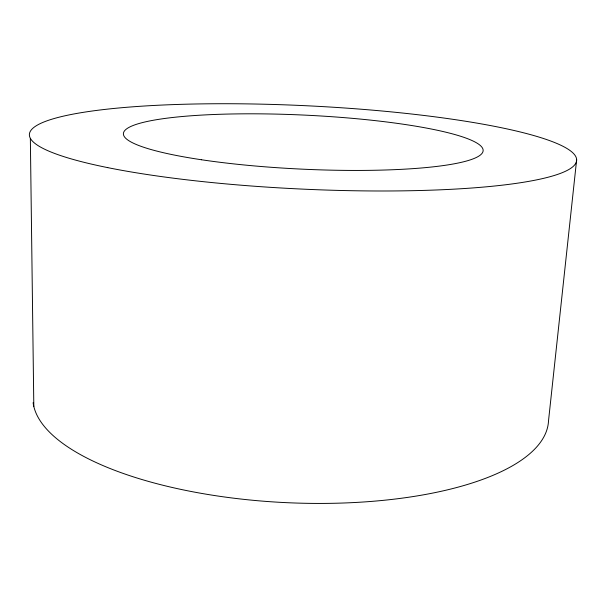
<?xml version="1.0" encoding="UTF-8"?>
<svg xmlns="http://www.w3.org/2000/svg" width="607" height="607" viewBox="0 0 607 607"><rect width="100%" height="100%" fill="white"/><g stroke="black" fill="none" stroke-linecap="round" stroke-linejoin="round"><path stroke-width="0.91" d="M576.65 159.762L548.508 420.894A258.112 94.077 2.7 0 1 294.57 502.991A258.112 94.077 2.7 0 1 33.112 402.669M30.35 138.366L33.817 406.462M201.365 159.74A180.082 27.049 2.7 0 0 482.58 152.516A180.082 27.049 2.7 0 0 225.804 114.116A180.082 27.049 2.7 0 0 201.365 159.74M107.75 167.631A273.947 41.731 2.7 0 0 566.672 170.681A273.947 41.731 2.7 0 0 234.583 103.759A273.947 41.731 2.7 0 0 107.75 167.631"/></g></svg>
